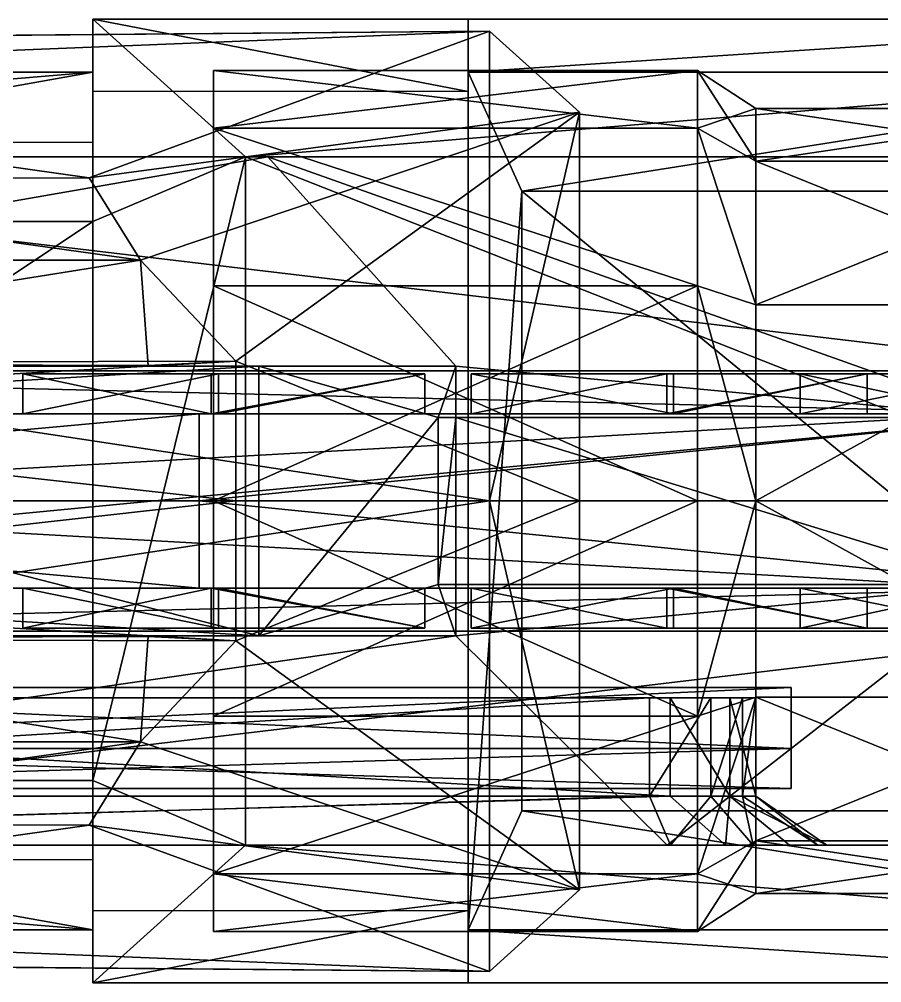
# Model space of a CAD drawing. Extents: x -4.92 to 4.89, y -0.62 to 0.62.
# Drawn here: x -0.809 to -0.315, y -0.276 to 0.276 of the extents above; entities that cross this region are included whole.
import ezdxf

# ---------------------------------------------------------------- set-up
doc = ezdxf.new("R2010")
doc.units = 0

msp = doc.modelspace()

# ---------------------------------------------------------------- linework, layer by layer
for points in [[(0.27942, 0.27597, 2.31236), (-0.04843, 0.27597, 2.19235), (-0.76713, 0.27597, 2.30924)], [(-0.55193, 0.23454, 2.03743), (-0.76713, 0.27597, 2.1638), (-0.55193, 0.27597, 2.167)], [(-0.76713, 0.27597, 2.1638), (-0.76713, 0.24573, 2.29634), (-0.76713, 0.27597, 2.30924)], [(-0.76713, 0.27597, 2.30924), (-0.55193, 0.27597, 2.167), (-0.76713, 0.27597, 2.1638)], [(-0.04843, 0.27597, 2.19235), (-0.088, 0.27597, 2.17809), (-0.76713, 0.27597, 2.30924)], [(-0.76713, 0.16011, 2.37844), (-0.76713, 0.27597, 2.30924), (-0.76713, 0.24573, 2.29634)], [(-0.55193, 0.23454, 2.03743), (-0.76713, 0.23454, 2.03743), (-0.76713, 0.27597, 2.1638)], [(-0.76713, 0.27597, 2.1638), (-0.76713, 0.24573, 2.16855), (-0.76713, 0.24573, 2.29634)], [(-0.76713, 0.24573, 2.16855), (-0.76713, 0.27597, 2.1638), (-0.76713, 0.23454, 2.03743)], [(-0.76713, 0.27597, 2.30924), (-0.088, 0.27597, 2.17809), (-0.55193, 0.27597, 2.167)], [(0.27942, 0.27597, 2.31236), (-0.76713, 0.27597, 2.30924), (-0.6795, 0.19724, 2.45798)], [(-0.76713, 0.16011, 2.37844), (-0.6795, 0.19724, 2.45798), (-0.76713, 0.27597, 2.30924)], [(0.27942, 0.27597, 2.31236), (-0.6795, 0.19724, 2.45798), (0.32112, 0.19724, 2.45514)], [(-0.088, 0.27597, 2.17809), (-0.55193, 0.24573, 2.17176), (-0.55193, 0.27597, 2.167)], [(-0.088, 0.27597, 2.17809), (-0.088, 0.24573, 2.17809), (-0.55193, 0.24573, 2.17176)], [(-0.55193, 0.23454, 2.03743), (-0.55193, 0.27597, 2.167), (-0.55193, 0.24573, 2.17176)], [(-2.22207, 0.25438, 2.04006), (-0.53981, 0.26907, 2.03551), (-2.21262, 0.255, 2.00946)], [(-0.53975, 0, 2.03933), (-0.53981, 0.26907, 2.03551), (-2.22207, 0.25438, 2.04006)], [(-1.18173, 0.24329, 1.94721), (-2.21262, 0.255, 2.00946), (-0.53981, 0.26907, 2.03551)], [(-1.18173, 0.24329, 1.94721), (-0.53981, 0.26907, 2.03551), (-0.76918, 0.18516, 1.71694)], [(-0.76918, 0.18516, 1.71694), (-0.53981, 0.26907, 2.03551), (-0.48823, 0.22274, 2.03933)], [(-0.48823, 0.22274, 2.03933), (-0.53981, 0.26907, 2.03551), (-0.53975, 0, 2.03933)], [(-0.53975, 0, 2.03933), (-2.22207, 0.25438, 2.04006), (-2.22207, 0, 2.04006)], [(-0.76713, 0.24573, 2.29634), (-1.24681, 0.24573, 2.17176), (-1.24681, 0.24573, 2.2935)], [(-1.24681, 0.20531, 2.03777), (-0.76713, 0.24573, 2.16855), (-0.76713, 0.20531, 2.03777)], [(-0.76713, 0.24573, 2.29634), (-1.24681, 0.16011, 2.3756), (-0.76713, 0.16011, 2.37844)], [(-0.76713, 0.24573, 2.29634), (-0.76713, 0.24573, 2.16855), (-1.24681, 0.24573, 2.17176)], [(-1.24681, 0.20531, 2.03777), (-1.24681, 0.24573, 2.17176), (-0.76713, 0.24573, 2.16855)], [(-0.76713, 0.24573, 2.29634), (-1.24681, 0.24573, 2.2935), (-1.24681, 0.16011, 2.3756)], [(-1.18173, 0.24329, 1.94721), (-0.76918, 0.18516, 1.71694), (-1.07074, 0.18421, 1.71835)], [(-0.76713, 0.24573, 2.16855), (-0.76713, 0.23454, 2.03743), (-0.76713, 0.20531, 2.03777)], [(-0.42064, 0.21359, 2.06354), (-0.69797, 0.24663, 2.18685), (-0.42064, 0.24663, 2.18685)], [(-0.42064, 0.24663, 2.18685), (-0.69797, 0.21359, 2.31017), (-0.42064, 0.21359, 2.31017)], [(-0.42064, 0.21359, 2.06354), (-0.69797, 0.21359, 2.06354), (-0.69797, 0.24663, 2.18685)], [(-0.42064, 0.24663, 2.18685), (-0.69797, 0.24663, 2.18685), (-0.69797, 0.21359, 2.31017)], [(-0.088, 0.24573, 2.22058), (-0.55193, 0.24573, 2.17176), (-0.088, 0.24573, 2.17809)], [(-0.52126, 0.17742, 2.42737), (-0.55193, -0.24573, 2.17176), (-0.55193, 0.24573, 2.17176)], [(-0.55193, 0.23454, 2.03743), (-0.55193, 0.24573, 2.17176), (-0.55193, 0.20531, 2.03777)], [(-0.55193, -0.24573, 2.17176), (-0.55193, 0.20531, 2.03777), (-0.55193, 0.24573, 2.17176)], [(-0.55193, 0.24573, 2.17176), (-0.088, 0.24573, 2.29998), (-0.52126, 0.17742, 2.42737)], [(-0.55193, 0.24573, 2.17176), (-0.088, 0.24573, 2.22058), (-0.088, 0.24573, 2.29998)], [(-0.52126, 0.17742, 2.42737), (-0.088, 0.24573, 2.29998), (-0.088, 0.17742, 2.42737)], [(-0.38729, 0.19469, 2.29764), (-0.42064, 0.24663, 2.18685), (-0.42064, 0.21359, 2.31017)], [(-0.38729, 0.22481, 2.18523), (-0.42064, 0.21359, 2.06354), (-0.42064, 0.24663, 2.18685)], [(-0.38729, 0.19469, 2.29764), (-0.38729, 0.22481, 2.18523), (-0.42064, 0.24663, 2.18685)], [(-0.76918, 0.18516, 1.71694), (-0.48823, 0.22274, 2.03933), (-0.73965, 0.13789, 1.67025)], [(-0.73965, 0.13789, 1.67025), (-0.48823, 0.22274, 2.03933), (-0.68513, 0.08019, 1.75029)], [(-0.68513, 0.08019, 1.75029), (-0.48823, 0.22274, 2.03933), (-0.48823, 0, 2.03933)], [(-0.48823, 0.22274, 2.03933), (-0.53975, 0, 2.03933), (-0.48823, 0, 2.03933)], [(-0.38729, 0.22481, 2.18523), (-0.38729, 0.19469, 2.07283), (-0.42064, 0.21359, 2.06354)], [(-0.38729, 0.22481, 2.18523), (-0.18354, 0.19469, 2.29764), (-0.18354, 0.22481, 2.18523)], [(-0.38729, 0.19469, 2.07283), (-0.18354, 0.22481, 2.18523), (-0.18354, 0.19469, 2.07283)], [(-0.38729, 0.22481, 2.18523), (-0.38729, 0.19469, 2.29764), (-0.18354, 0.19469, 2.29764)], [(-0.38729, 0.19469, 2.07283), (-0.38729, 0.22481, 2.18523), (-0.18354, 0.22481, 2.18523)], [(-0.42064, 0.12331, 2.40044), (-0.69797, 0.21359, 2.31017), (-0.69797, 0.12331, 2.40044)], [(-0.42064, 0.12331, 1.90009), (-0.69797, 0.21359, 2.06354), (-0.42064, 0.21359, 2.06354)], [(-0.42064, 0.12331, 2.40044), (-0.42064, 0.21359, 2.31017), (-0.69797, 0.21359, 2.31017)], [(-0.42064, 0.12331, 1.90009), (-0.69797, 0.12331, 1.90009), (-0.69797, 0.21359, 2.06354)], [(-0.38729, 0.1124, 2.37992), (-0.42064, 0.21359, 2.31017), (-0.42064, 0.12331, 2.40044)], [(-0.38729, 0.1124, 1.92384), (-0.42064, 0.21359, 2.06354), (-0.38729, 0.19469, 2.07283)], [(-0.38729, 0.1124, 2.37992), (-0.38729, 0.19469, 2.29764), (-0.42064, 0.21359, 2.31017)], [(-0.38729, 0.1124, 1.92384), (-0.42064, 0.12331, 1.90009), (-0.42064, 0.21359, 2.06354)], [(-0.55193, -0.24573, 2.17176), (-0.55193, -0.20531, 2.0376), (-0.55193, 0.20531, 2.03777)], [(-1.35572, 0.07726, 0.6502), (-0.66686, 0.19714, 0.54631), (-1.38508, 0.19714, 0.54631)], [(-1.38508, 0.19714, 0.54631), (-0.66686, 0.19714, 0.54631), (-1.21911, 0.19714, 0.17546)], [(-1.35572, 0.07726, 0.6502), (-0.55903, 0.07726, 0.66343), (-0.66686, 0.19714, 0.54631)], [(-0.18799, 0.0745, 0.09654), (-1.22468, 0.0745, 0.0974), (-1.21911, 0.19714, 0.17546)], [(-0.18799, 0.0745, 0.09654), (-1.21911, 0.19714, 0.17546), (-0.15232, 0.19714, 0.16852)], [(-0.15232, 0.19714, 0.16852), (-1.21911, 0.19714, 0.17546), (-0.66686, 0.19714, 0.54631)], [(-0.76713, -0.16011, 2.37844), (-0.6795, 0.19724, 2.45798), (-0.76713, 0.16011, 2.37844)], [(-0.76713, -0.16011, 2.37844), (-0.6795, -0.19724, 2.45798), (-0.6795, 0.19724, 2.45798)], [(-0.6795, 0.19724, 2.45798), (0.32112, -0.19724, 2.45514), (0.32112, 0.19724, 2.45514)], [(-0.6795, 0.19724, 2.45798), (-0.6795, -0.19724, 2.45798), (0.32112, -0.19724, 2.45514)], [(-0.2465, 0.04791, 0.66343), (-0.66686, 0.19714, 0.54631), (-0.55903, 0.07726, 0.66343)], [(-0.15232, 0.19714, 0.16852), (-0.66686, 0.19714, 0.54631), (-0.09364, 0.19714, 0.54631)], [(-0.2465, 0.04791, 0.66343), (-0.09364, 0.19714, 0.54631), (-0.66686, 0.19714, 0.54631)], [(-0.38729, 0.19469, 2.29764), (-0.18354, 0.1124, 2.37992), (-0.18354, 0.19469, 2.29764)], [(-0.38729, 0.1124, 1.92384), (-0.18354, 0.19469, 2.07283), (-0.18354, 0.1124, 1.92384)], [(-0.38729, 0.19469, 2.29764), (-0.38729, 0.1124, 2.37992), (-0.18354, 0.1124, 2.37992)], [(-0.38729, 0.1124, 1.92384), (-0.38729, 0.19469, 2.07283), (-0.18354, 0.19469, 2.07283)], [(-1.07074, 0.18421, 1.71835), (-0.73965, 0.13789, 1.67025), (-1.11379, 0.13789, 1.66735)], [(-1.07074, 0.18421, 1.71835), (-0.76918, 0.18516, 1.71694), (-0.73965, 0.13789, 1.67025)], [(-0.52126, 0.17742, 2.42737), (-0.52126, -0.17742, 2.42737), (-0.55193, -0.24573, 2.17176)], [(-0.088, -0.17742, 2.42737), (-0.52126, 0.17742, 2.42737), (-0.088, 0.17742, 2.42737)], [(-0.088, -0.17742, 2.42737), (-0.52126, -0.17742, 2.42737), (-0.52126, 0.17742, 2.42737)], [(-0.76713, 0.16011, 2.37844), (-1.24681, -0.16011, 2.3756), (-0.76713, -0.16011, 2.37844)], [(-0.76713, 0.16011, 2.37844), (-1.24681, 0.16011, 2.3756), (-1.24681, -0.16011, 2.3756)], [(-0.73965, 0.13789, 1.67025), (-1.11337, 0.07847, 1.66735), (-1.11379, 0.13789, 1.66735)], [(-0.73965, 0.13789, 1.67025), (-0.7354, 0.07754, 1.67649), (-1.11337, 0.07847, 1.66735)], [(-0.73965, 0.13789, 1.67025), (-0.68513, 0.08019, 1.75029), (-0.7354, 0.07754, 1.67649)], [(-0.42064, 0.12331, 2.40044), (-0.69797, 0, 2.43348), (-0.42064, 0, 2.43348)], [(-0.42064, 0, 1.86705), (-0.69797, 0.12331, 1.90009), (-0.42064, 0.12331, 1.90009)], [(-0.42064, 0.12331, 2.40044), (-0.69797, 0.12331, 2.40044), (-0.69797, 0, 2.43348)], [(-0.42064, 0, 1.86705), (-0.69797, 0, 1.86705), (-0.69797, 0.12331, 1.90009)], [(-0.38729, 0, 1.89372), (-0.42064, 0.12331, 1.90009), (-0.38729, 0.1124, 1.92384)], [(-0.38729, 0, 2.41004), (-0.42064, 0.12331, 2.40044), (-0.42064, 0, 2.43348)], [(-0.38729, 0, 1.89372), (-0.42064, 0, 1.86705), (-0.42064, 0.12331, 1.90009)], [(-0.38729, 0, 2.41004), (-0.38729, 0.1124, 2.37992), (-0.42064, 0.12331, 2.40044)], [(-0.18354, 0.1124, 2.37992), (-0.38729, 0, 2.41004), (-0.18354, 0, 2.41004)], [(-0.38729, 0, 1.89372), (-0.18354, 0.1124, 1.92384), (-0.18354, 0, 1.89372)], [(-0.18354, 0.1124, 2.37992), (-0.38729, 0.1124, 2.37992), (-0.38729, 0, 2.41004)], [(-0.38729, 0, 1.89372), (-0.38729, 0.1124, 1.92384), (-0.18354, 0.1124, 1.92384)], [(-0.68513, 0.08019, 1.75029), (-1.15947, 0.05295, 1.75312), (-1.15947, 0.07895, 1.75312)], [(-1.15947, 0.07895, 1.75312), (-0.7354, 0.07754, 1.67649), (-0.68513, 0.08019, 1.75029)], [(-0.68513, 0, 1.75029), (-1.15947, 0.05295, 1.75312), (-0.68513, 0.08019, 1.75029)], [(-1.15947, 0.07895, 1.75312), (-1.11337, 0.07847, 1.66735), (-0.7354, 0.07754, 1.67649)], [(-0.68513, 0.08019, 1.75029), (-0.48823, 0, 2.03933), (-0.68513, 0, 1.75029)], [(-1.15983, 0.07726, 0.7508), (-0.55903, 0.07726, 0.66343), (-1.35572, 0.07726, 0.6502)], [(-1.22468, 0.0745, 0.0974), (-0.21108, 0.04993, 0.09654), (-1.23834, 0.04993, 0.0974)], [(-1.22468, 0.0745, 0.0974), (-0.18799, 0.0745, 0.09654), (-0.21108, 0.04993, 0.09654)], [(-1.15983, 0.04791, 0.7508), (-0.67193, -0.07726, 0.74084), (-0.67193, 0.07726, 0.74084)], [(-0.67193, 0.07726, 0.74084), (-1.15983, 0.07726, 0.7508), (-1.15983, 0.04791, 0.7508)], [(-1.15983, 0.07726, 0.7508), (-0.67193, 0.07726, 0.74084), (-0.55903, 0.07726, 0.66343)], [(-0.69925, 0.04986, -1.45006), (-0.80719, 0.07293, -0.78622), (-0.69925, 0.07293, -1.45006)], [(-0.69512, 0.07293, -0.78622), (-0.80719, 0.04986, -0.78622), (-0.69512, 0.04986, -0.78622)], [(-0.69925, 0.07293, -1.45006), (-0.80719, 0.07293, -0.78622), (-0.69512, 0.07293, -0.78622)], [(-0.69925, 0.04986, -1.45006), (-0.80719, 0.04986, -0.78622), (-0.80719, 0.07293, -0.78622)], [(-0.69512, 0.07293, -0.78622), (-0.80719, 0.07293, -0.78622), (-0.80719, 0.04986, -0.78622)], [(-0.69925, 0.07293, -1.45006), (-0.69512, 0.07293, -0.78622), (-0.57683, 0.07293, -1.432)], [(-0.57683, 0.07293, -1.432), (-0.69925, 0.04986, -1.45006), (-0.69925, 0.07293, -1.45006)], [(-0.57683, 0.07293, -1.432), (-0.57683, 0.04986, -1.432), (-0.69925, 0.04986, -1.45006)], [(-0.57683, 0.07293, -1.432), (-0.69512, 0.04986, -0.78622), (-0.57683, 0.04986, -1.432)], [(-0.57683, 0.07293, -1.432), (-0.69512, 0.07293, -0.78622), (-0.69512, 0.04986, -0.78622)], [(-0.67193, -0.07726, 0.74084), (-0.56929, 0.04791, 0.74084), (-0.67193, 0.07726, 0.74084)], [(-0.55903, 0.07726, 0.66343), (-0.67193, 0.07726, 0.74084), (-0.56929, 0.04791, 0.74084)], [(-0.55903, 0.07726, 0.66343), (-0.56929, 0.04791, 0.74084), (-0.55903, 0.04791, 0.69394)], [(-0.2465, 0.04791, 0.66343), (-0.55903, 0.07726, 0.66343), (-0.55903, 0.04791, 0.69394)], [(-0.4382, 0.07293, -0.78622), (-0.55028, 0.04986, -0.78622), (-0.4382, 0.04986, -0.78622)], [(-0.43439, 0.04986, -1.41098), (-0.55028, 0.07293, -0.78622), (-0.43439, 0.07293, -1.41098)], [(-0.43439, 0.07293, -1.41098), (-0.55028, 0.07293, -0.78622), (-0.4382, 0.07293, -0.78622)], [(-0.4382, 0.07293, -0.78622), (-0.55028, 0.07293, -0.78622), (-0.55028, 0.04986, -0.78622)], [(-0.43439, 0.04986, -1.41098), (-0.55028, 0.04986, -0.78622), (-0.55028, 0.07293, -0.78622)], [(-0.43439, 0.07293, -1.41098), (-0.4382, 0.07293, -0.78622), (-0.32336, 0.07293, -1.3946)], [(-0.32336, 0.07293, -1.3946), (-0.4382, 0.04986, -0.78622), (-0.32336, 0.04986, -1.3946)], [(-0.32336, 0.07293, -1.3946), (-0.4382, 0.07293, -0.78622), (-0.4382, 0.04986, -0.78622)], [(-0.32336, 0.07293, -1.3946), (-0.43439, 0.04986, -1.41098), (-0.43439, 0.07293, -1.41098)], [(-0.32336, 0.07293, -1.3946), (-0.32336, 0.04986, -1.3946), (-0.43439, 0.04986, -1.41098)], [(-0.36178, 0.07293, -0.78622), (-0.16527, 0.07293, -1.20322), (-0.25516, 0.07293, -1.35591)], [(-0.2497, 0.07293, -0.78622), (-0.36178, 0.04986, -0.78622), (-0.2497, 0.04986, -0.78622)], [(-0.25516, 0.04986, -1.35591), (-0.36178, 0.07293, -0.78622), (-0.25516, 0.07293, -1.35591)], [(-0.36178, 0.07293, -0.78622), (-0.2497, 0.07293, -0.78622), (-0.16527, 0.07293, -1.20322)], [(-0.2497, 0.07293, -0.78622), (-0.36178, 0.07293, -0.78622), (-0.36178, 0.04986, -0.78622)], [(-0.25516, 0.04986, -1.35591), (-0.36178, 0.04986, -0.78622), (-0.36178, 0.07293, -0.78622)], [(-1.23834, 0.04993, 0.0974), (-0.21108, 0.04993, 0.21921), (-1.25416, 0.04993, 0.22007)], [(-0.21108, 0.04993, 0.21921), (-1.25416, -0.04993, 0.22007), (-1.25416, 0.04993, 0.22007)], [(-0.21108, 0.04993, 0.21921), (-0.21108, -0.04993, 0.21921), (-1.25416, -0.04993, 0.22007)], [(-1.2539, 0, -0.78532), (-0.70607, 0.04993, -0.78574), (-1.2539, 0.04993, -0.78532)], [(-1.13936, 0.04993, -1.53497), (-1.2539, 0.04993, -0.78532), (-0.70607, 0.04993, -0.78574)], [(-1.2539, 0, -0.78532), (-0.70607, 0, -0.78574), (-0.70607, 0.04993, -0.78574)], [(-1.23834, 0.04993, 0.0974), (-0.21108, 0.04993, 0.09654), (-0.21108, 0.04993, 0.21921)], [(-0.68513, 0, 1.75029), (-1.15947, 0, 1.75312), (-1.15947, 0.05295, 1.75312)], [(-1.13936, 0.04993, -1.53497), (-0.70607, 0.04993, -0.78574), (-0.24762, 0.04993, -1.38692)], [(-0.24762, 0.04993, -1.38692), (-1.13936, 0, -1.53497), (-1.13936, 0.04993, -1.53497)], [(-0.24762, 0.04993, -1.38692), (-0.24762, 0, -1.38692), (-1.13936, 0, -1.53497)], [(-0.70607, 0, -0.78574), (-0.21081, 0.04993, -0.78617), (-0.70607, 0.04993, -0.78574)], [(-0.24762, 0.04993, -1.38692), (-0.70607, 0.04993, -0.78574), (-0.21081, 0.04993, -0.78617)], [(-0.70607, 0, -0.78574), (-0.21081, 0, -0.78617), (-0.21081, 0.04993, -0.78617)], [(-1.15983, 0.04791, 0.7508), (-1.15983, -0.04791, 0.7508), (-0.67193, -0.07726, 0.74084)], [(-0.67193, -0.07726, 0.74084), (-0.56929, -0.04791, 0.74084), (-0.56929, 0.04791, 0.74084)], [(-0.56929, -0.04791, 0.74084), (-0.55903, 0.04791, 0.69394), (-0.56929, 0.04791, 0.74084)], [(-0.56929, -0.04791, 0.74084), (-0.55903, -0.04791, 0.69394), (-0.55903, 0.04791, 0.69394)], [(-0.55903, 0.04791, 0.69394), (-0.2465, -0.04791, 0.69394), (-0.2465, 0.04791, 0.69394)], [(-0.2465, 0.04791, 0.66343), (-0.55903, 0.04791, 0.69394), (-0.2465, 0.04791, 0.69394)], [(-0.55903, 0.04791, 0.69394), (-0.55903, -0.04791, 0.69394), (-0.2465, -0.04791, 0.69394)], [(-0.53975, 0, 2.03933), (-2.22207, -0.25438, 2.04006), (-0.53981, -0.26957, 2.03538)], [(-0.53975, 0, 2.03933), (-2.22207, 0, 2.04006), (-2.22207, -0.25438, 2.04006)], [(-0.70607, -0.04993, -0.78574), (-1.2539, 0, -0.78532), (-1.2539, -0.04993, -0.78532)], [(-0.70607, -0.04993, -0.78574), (-0.70607, 0, -0.78574), (-1.2539, 0, -0.78532)], [(-0.68513, 0, 1.75029), (-1.15947, -0.05295, 1.75312), (-1.15947, 0, 1.75312)], [(-0.68513, 0, 1.75029), (-0.68513, -0.08019, 1.75029), (-1.15947, -0.05295, 1.75312)], [(-1.13936, 0, -1.53497), (-0.24762, -0.04993, -1.38692), (-1.13936, -0.04993, -1.53497)], [(-1.13936, 0, -1.53497), (-0.24762, 0, -1.38692), (-0.24762, -0.04993, -1.38692)], [(-0.21081, -0.04993, -0.78617), (-0.70607, 0, -0.78574), (-0.70607, -0.04993, -0.78574)], [(-0.21081, -0.04993, -0.78617), (-0.21081, 0, -0.78617), (-0.70607, 0, -0.78574)], [(-0.68513, -0.08019, 1.75029), (-0.48823, 0, 2.03933), (-0.48823, -0.22274, 2.03933)], [(-0.68513, -0.08019, 1.75029), (-0.68513, 0, 1.75029), (-0.48823, 0, 2.03933)], [(-0.48823, -0.22274, 2.03933), (-0.53975, 0, 2.03933), (-0.53981, -0.26957, 2.03538)], [(-0.48823, -0.22274, 2.03933), (-0.48823, 0, 2.03933), (-0.53975, 0, 2.03933)], [(-0.69797, 0, 2.43348), (-0.42064, -0.12331, 2.40044), (-0.42064, 0, 2.43348)], [(-0.69797, -0.12331, 1.90009), (-0.42064, 0, 1.86705), (-0.42064, -0.12331, 1.90009)], [(-0.69797, 0, 2.43348), (-0.69797, -0.12331, 2.40044), (-0.42064, -0.12331, 2.40044)], [(-0.69797, -0.12331, 1.90009), (-0.69797, 0, 1.86705), (-0.42064, 0, 1.86705)], [(-0.42064, -0.12331, 1.90009), (-0.38729, 0, 1.89372), (-0.38729, -0.1124, 1.92384)], [(-0.38729, 0, 2.41004), (-0.42064, -0.12331, 2.40044), (-0.38729, -0.1124, 2.37992)], [(-0.42064, -0.12331, 1.90009), (-0.42064, 0, 1.86705), (-0.38729, 0, 1.89372)], [(-0.38729, 0, 2.41004), (-0.42064, 0, 2.43348), (-0.42064, -0.12331, 2.40044)], [(-0.18354, -0.1124, 2.37992), (-0.38729, 0, 2.41004), (-0.38729, -0.1124, 2.37992)], [(-0.18354, -0.1124, 1.92384), (-0.38729, 0, 1.89372), (-0.18354, 0, 1.89372)], [(-0.18354, -0.1124, 2.37992), (-0.18354, 0, 2.41004), (-0.38729, 0, 2.41004)], [(-0.18354, -0.1124, 1.92384), (-0.38729, -0.1124, 1.92384), (-0.38729, 0, 1.89372)], [(-0.67193, -0.07726, 0.74084), (-1.15983, -0.04791, 0.7508), (-1.15983, -0.07726, 0.7508)], [(-0.55903, -0.07726, 0.66343), (-0.56929, -0.04791, 0.74084), (-0.67193, -0.07726, 0.74084)], [(-0.55903, -0.07726, 0.66343), (-0.55903, -0.04791, 0.69394), (-0.56929, -0.04791, 0.74084)], [(-0.55903, -0.04791, 0.69394), (-0.2465, -0.04791, 0.66343), (-0.2465, -0.04791, 0.69394)], [(-0.55903, -0.04791, 0.69394), (-0.55903, -0.07726, 0.66343), (-0.2465, -0.04791, 0.66343)], [(-0.2465, -0.04791, 0.66343), (-0.55903, -0.07726, 0.66343), (-0.43806, -0.19713, 0.54631)], [(-0.2465, -0.04791, 0.66343), (-0.43806, -0.19713, 0.54631), (-0.09364, -0.19713, 0.54631)], [(-0.21108, -0.04993, 0.21921), (-1.23834, -0.04993, 0.0974), (-1.25416, -0.04993, 0.22007)], [(-1.13936, -0.04993, -1.53497), (-0.70607, -0.04993, -0.78574), (-1.2539, -0.04993, -0.78532)], [(-0.21108, -0.04993, 0.09654), (-1.22468, -0.0745, 0.0974), (-1.23834, -0.04993, 0.0974)], [(-0.21108, -0.04993, 0.21921), (-0.21108, -0.04993, 0.09654), (-1.23834, -0.04993, 0.0974)], [(-0.21108, -0.04993, 0.09654), (-0.18799, -0.0745, 0.09654), (-1.22468, -0.0745, 0.0974)], [(-0.68513, -0.08019, 1.75029), (-1.15947, -0.07895, 1.75312), (-1.15947, -0.05295, 1.75312)], [(-1.13936, -0.04993, -1.53497), (-0.24762, -0.04993, -1.38692), (-0.70607, -0.04993, -0.78574)], [(-0.80719, -0.07293, -0.78622), (-0.69925, -0.04986, -1.45006), (-0.69925, -0.07293, -1.45006)], [(-0.80719, -0.04986, -0.78622), (-0.69512, -0.07293, -0.78622), (-0.69512, -0.04986, -0.78622)], [(-0.80719, -0.07293, -0.78622), (-0.80719, -0.04986, -0.78622), (-0.69925, -0.04986, -1.45006)], [(-0.80719, -0.04986, -0.78622), (-0.80719, -0.07293, -0.78622), (-0.69512, -0.07293, -0.78622)], [(-0.24762, -0.04993, -1.38692), (-0.21081, -0.04993, -0.78617), (-0.70607, -0.04993, -0.78574)], [(-0.57683, -0.07293, -1.432), (-0.69925, -0.04986, -1.45006), (-0.57683, -0.04986, -1.432)], [(-0.57683, -0.07293, -1.432), (-0.69925, -0.07293, -1.45006), (-0.69925, -0.04986, -1.45006)], [(-0.69512, -0.04986, -0.78622), (-0.57683, -0.07293, -1.432), (-0.57683, -0.04986, -1.432)], [(-0.69512, -0.04986, -0.78622), (-0.69512, -0.07293, -0.78622), (-0.57683, -0.07293, -1.432)], [(-0.55028, -0.04986, -0.78622), (-0.4382, -0.07293, -0.78622), (-0.4382, -0.04986, -0.78622)], [(-0.55028, -0.07293, -0.78622), (-0.43439, -0.04986, -1.41098), (-0.43439, -0.07293, -1.41098)], [(-0.55028, -0.04986, -0.78622), (-0.55028, -0.07293, -0.78622), (-0.4382, -0.07293, -0.78622)], [(-0.55028, -0.07293, -0.78622), (-0.55028, -0.04986, -0.78622), (-0.43439, -0.04986, -1.41098)], [(-0.4382, -0.04986, -0.78622), (-0.32336, -0.07293, -1.3946), (-0.32336, -0.04986, -1.3946)], [(-0.4382, -0.04986, -0.78622), (-0.4382, -0.07293, -0.78622), (-0.32336, -0.07293, -1.3946)], [(-0.32336, -0.07293, -1.3946), (-0.43439, -0.04986, -1.41098), (-0.32336, -0.04986, -1.3946)], [(-0.32336, -0.07293, -1.3946), (-0.43439, -0.07293, -1.41098), (-0.43439, -0.04986, -1.41098)], [(-0.36178, -0.04986, -0.78622), (-0.2497, -0.07293, -0.78622), (-0.2497, -0.04986, -0.78622)], [(-0.36178, -0.07293, -0.78622), (-0.25516, -0.04986, -1.35591), (-0.25516, -0.07293, -1.35591)], [(-0.36178, -0.04986, -0.78622), (-0.36178, -0.07293, -0.78622), (-0.2497, -0.07293, -0.78622)], [(-0.36178, -0.07293, -0.78622), (-0.36178, -0.04986, -0.78622), (-0.25516, -0.04986, -1.35591)], [(-1.39026, -0.19713, 0.54631), (-0.55903, -0.07726, 0.66343), (-1.35572, -0.07726, 0.6502)], [(-1.39026, -0.19713, 0.54631), (-0.43806, -0.19713, 0.54631), (-0.55903, -0.07726, 0.66343)], [(-0.55903, -0.07726, 0.66343), (-1.15983, -0.07726, 0.7508), (-1.35572, -0.07726, 0.6502)], [(-0.18799, -0.0745, 0.09654), (-1.21911, -0.19713, 0.17546), (-1.22468, -0.0745, 0.0974)], [(-0.18799, -0.0745, 0.09654), (-0.15232, -0.19713, 0.16852), (-1.21911, -0.19713, 0.17546)], [(-0.55903, -0.07726, 0.66343), (-0.67193, -0.07726, 0.74084), (-1.15983, -0.07726, 0.7508)], [(-0.69925, -0.07293, -1.45006), (-0.69512, -0.07293, -0.78622), (-0.80719, -0.07293, -0.78622)], [(-0.69925, -0.07293, -1.45006), (-0.57683, -0.07293, -1.432), (-0.69512, -0.07293, -0.78622)], [(-0.43439, -0.07293, -1.41098), (-0.4382, -0.07293, -0.78622), (-0.55028, -0.07293, -0.78622)], [(-0.43439, -0.07293, -1.41098), (-0.32336, -0.07293, -1.3946), (-0.4382, -0.07293, -0.78622)], [(-0.16527, -0.07293, -1.20322), (-0.36178, -0.07293, -0.78622), (-0.25516, -0.07293, -1.35591)], [(-0.16527, -0.07293, -1.20322), (-0.2497, -0.07293, -0.78622), (-0.36178, -0.07293, -0.78622)], [(-1.15947, -0.07895, 1.75312), (-0.7354, -0.07754, 1.67649), (-1.11337, -0.07847, 1.66735)], [(-1.15947, -0.07895, 1.75312), (-0.68513, -0.08019, 1.75029), (-0.7354, -0.07754, 1.67649)], [(-1.11337, -0.07847, 1.66735), (-0.73965, -0.13789, 1.67025), (-1.11379, -0.13789, 1.66735)], [(-1.11337, -0.07847, 1.66735), (-0.7354, -0.07754, 1.67649), (-0.73965, -0.13789, 1.67025)], [(-0.73965, -0.13789, 1.67025), (-0.7354, -0.07754, 1.67649), (-0.68513, -0.08019, 1.75029)], [(-0.73965, -0.13789, 1.67025), (-0.68513, -0.08019, 1.75029), (-0.48823, -0.22274, 2.03933)], [(-0.36703, -0.10688, 0.37271), (-1.1401, -0.14183, 0.37888), (-1.1401, -0.10688, 0.37271)], [(-0.36703, -0.14183, 0.46875), (-1.1401, -0.10688, 0.47492), (-1.1401, -0.14183, 0.46875)], [(-0.36703, -0.10688, 0.37271), (-0.36703, -0.14183, 0.37888), (-1.1401, -0.14183, 0.37888)], [(-0.36703, -0.14183, 0.46875), (-0.36703, -0.10688, 0.47492), (-1.1401, -0.10688, 0.47492)], [(-1.40979, -0.1128, 0.37664), (-0.43634, -0.16901, 0.3759), (-0.43634, -0.1128, 0.3759)], [(-1.38946, -0.1128, 0.46191), (-1.40979, -0.1128, 0.37664), (-0.43634, -0.1128, 0.3759)], [(-1.40979, -0.1128, 0.37664), (-1.40979, -0.16901, 0.37664), (-0.43634, -0.16901, 0.3759)], [(-1.38946, -0.1128, 0.46191), (-0.43634, -0.1128, 0.3759), (-0.44804, -0.1128, 0.46952)], [(-1.38946, -0.16901, 0.46191), (-0.44804, -0.1128, 0.46952), (-0.44804, -0.16901, 0.46952)], [(-1.38946, -0.16901, 0.46191), (-1.38946, -0.1128, 0.46191), (-0.44804, -0.1128, 0.46952)], [(-0.44804, -0.16901, 0.46952), (-0.41306, -0.1128, 0.46265), (-0.41306, -0.16901, 0.46265)], [(-0.41306, -0.1128, 0.46265), (-0.44804, -0.1128, 0.46952), (-0.43634, -0.1128, 0.3759)], [(-0.44804, -0.16901, 0.46952), (-0.44804, -0.1128, 0.46952), (-0.41306, -0.1128, 0.46265)], [(-0.41306, -0.1128, 0.46265), (-0.43634, -0.1128, 0.3759), (-0.40209, -0.1128, 0.39004)], [(-0.43634, -0.1128, 0.3759), (-0.40209, -0.16901, 0.39004), (-0.40209, -0.1128, 0.39004)], [(-0.43634, -0.1128, 0.3759), (-0.43634, -0.16901, 0.3759), (-0.40209, -0.16901, 0.39004)], [(-0.38729, -0.1124, 2.37992), (-0.42064, -0.21359, 2.31017), (-0.38729, -0.19469, 2.29764)], [(-0.42064, -0.21359, 2.06354), (-0.38729, -0.1124, 1.92384), (-0.38729, -0.19469, 2.07283)], [(-0.38729, -0.1124, 2.37992), (-0.42064, -0.12331, 2.40044), (-0.42064, -0.21359, 2.31017)], [(-0.42064, -0.21359, 2.06354), (-0.42064, -0.12331, 1.90009), (-0.38729, -0.1124, 1.92384)], [(-0.41306, -0.1128, 0.46265), (-0.38713, -0.1128, 0.41658), (-0.39493, -0.1128, 0.44251)], [(-0.39493, -0.1128, 0.44251), (-0.41306, -0.16901, 0.46265), (-0.41306, -0.1128, 0.46265)], [(-0.41306, -0.1128, 0.46265), (-0.40209, -0.1128, 0.39004), (-0.38713, -0.1128, 0.41658)], [(-0.39493, -0.1128, 0.44251), (-0.39493, -0.16901, 0.44251), (-0.41306, -0.16901, 0.46265)], [(-0.38713, -0.16901, 0.41658), (-0.40209, -0.1128, 0.39004), (-0.40209, -0.16901, 0.39004)], [(-0.38713, -0.16901, 0.41658), (-0.38713, -0.1128, 0.41658), (-0.40209, -0.1128, 0.39004)], [(-0.38713, -0.1128, 0.41658), (-0.39493, -0.16901, 0.44251), (-0.39493, -0.1128, 0.44251)], [(-0.38713, -0.1128, 0.41658), (-0.38713, -0.16901, 0.41658), (-0.39493, -0.16901, 0.44251)], [(-0.18354, -0.1124, 2.37992), (-0.38729, -0.19469, 2.29764), (-0.18354, -0.19469, 2.29764)], [(-0.18354, -0.19469, 2.07283), (-0.38729, -0.1124, 1.92384), (-0.18354, -0.1124, 1.92384)], [(-0.18354, -0.1124, 2.37992), (-0.38729, -0.1124, 2.37992), (-0.38729, -0.19469, 2.29764)], [(-0.18354, -0.19469, 2.07283), (-0.38729, -0.19469, 2.07283), (-0.38729, -0.1124, 1.92384)], [(-0.42064, -0.12331, 2.40044), (-0.69797, -0.21359, 2.31017), (-0.42064, -0.21359, 2.31017)], [(-0.69797, -0.21359, 2.06354), (-0.42064, -0.12331, 1.90009), (-0.42064, -0.21359, 2.06354)], [(-0.42064, -0.12331, 2.40044), (-0.69797, -0.12331, 2.40044), (-0.69797, -0.21359, 2.31017)], [(-0.69797, -0.21359, 2.06354), (-0.69797, -0.12331, 1.90009), (-0.42064, -0.12331, 1.90009)], [(-1.07074, -0.18472, 1.71822), (-1.11379, -0.13789, 1.66735), (-0.73965, -0.13789, 1.67025)], [(-1.07074, -0.18472, 1.71822), (-0.73965, -0.13789, 1.67025), (-0.76919, -0.18567, 1.71681)], [(-0.76919, -0.18567, 1.71681), (-0.73965, -0.13789, 1.67025), (-0.48823, -0.22274, 2.03933)], [(-0.36703, -0.14183, 0.37888), (-1.1401, -0.16465, 0.40607), (-1.1401, -0.14183, 0.37888)], [(-0.36703, -0.16465, 0.44156), (-1.1401, -0.14183, 0.46875), (-1.1401, -0.16465, 0.44156)], [(-0.36703, -0.14183, 0.37888), (-0.36703, -0.16465, 0.40607), (-1.1401, -0.16465, 0.40607)], [(-0.36703, -0.16465, 0.44156), (-0.36703, -0.14183, 0.46875), (-1.1401, -0.14183, 0.46875)], [(-0.76713, -0.24573, 2.29634), (-1.24681, -0.16011, 2.3756), (-1.24681, -0.24573, 2.2935)], [(-0.76713, -0.24573, 2.29634), (-0.76713, -0.16011, 2.37844), (-1.24681, -0.16011, 2.3756)], [(-0.36703, -0.16465, 0.40607), (-1.1401, -0.16465, 0.44156), (-1.1401, -0.16465, 0.40607)], [(-0.36703, -0.16465, 0.40607), (-0.36703, -0.16465, 0.44156), (-1.1401, -0.16465, 0.44156)], [(-0.76713, -0.16011, 2.37844), (-0.76713, -0.27597, 2.30924), (-0.6795, -0.19724, 2.45798)], [(-0.76713, -0.16011, 2.37844), (-0.76713, -0.24573, 2.29634), (-0.76713, -0.27597, 2.30924)], [(-0.43634, -0.16901, 0.3759), (-1.42185, -0.19713, 0.33658), (-0.40456, -0.19713, 0.33658)], [(-0.43634, -0.16901, 0.3759), (-1.40979, -0.16901, 0.37664), (-1.42185, -0.19713, 0.33658)], [(-1.39026, -0.19713, 0.52061), (-0.44804, -0.16901, 0.46952), (-0.43615, -0.19713, 0.52061)], [(-1.39026, -0.19713, 0.52061), (-1.38946, -0.16901, 0.46191), (-0.44804, -0.16901, 0.46952)], [(-0.43615, -0.19713, 0.52061), (-0.44804, -0.16901, 0.46952), (-0.41306, -0.16901, 0.46265)], [(-0.40209, -0.16901, 0.39004), (-0.43634, -0.16901, 0.3759), (-0.40456, -0.19713, 0.33658)], [(-0.43615, -0.19713, 0.52061), (-0.41306, -0.16901, 0.46265), (-0.38883, -0.19713, 0.4998)], [(-0.39493, -0.16901, 0.44251), (-0.38883, -0.19713, 0.4998), (-0.41306, -0.16901, 0.46265)], [(-0.40209, -0.16901, 0.39004), (-0.40456, -0.19713, 0.33658), (-0.36785, -0.19713, 0.36201)], [(-0.34645, -0.19713, 0.4042), (-0.40209, -0.16901, 0.39004), (-0.36785, -0.19713, 0.36201)], [(-0.34645, -0.19713, 0.4042), (-0.38713, -0.16901, 0.41658), (-0.40209, -0.16901, 0.39004)], [(-0.38713, -0.16901, 0.41658), (-0.35171, -0.19713, 0.46225), (-0.39493, -0.16901, 0.44251)], [(-0.39493, -0.16901, 0.44251), (-0.35171, -0.19713, 0.46225), (-0.38883, -0.19713, 0.4998)], [(-0.38713, -0.16901, 0.41658), (-0.34645, -0.19713, 0.4042), (-0.35171, -0.19713, 0.46225)], [(-0.55193, -0.24573, 2.17176), (-0.52126, -0.17742, 2.42737), (-0.088, -0.24573, 2.29998)], [(-0.52126, -0.17742, 2.42737), (-0.088, -0.17742, 2.42737), (-0.088, -0.24573, 2.29998)], [(-1.18174, -0.2438, 1.94708), (-1.07074, -0.18472, 1.71822), (-0.76919, -0.18567, 1.71681)], [(-1.18174, -0.2438, 1.94708), (-0.76919, -0.18567, 1.71681), (-0.53981, -0.26957, 2.03538)], [(-0.76919, -0.18567, 1.71681), (-0.48823, -0.22274, 2.03933), (-0.53981, -0.26957, 2.03538)], [(-1.42185, -0.19713, 0.30788), (-0.40456, -0.19713, 0.33658), (-1.42185, -0.19713, 0.33658)], [(-1.42185, -0.19713, 0.30788), (-0.3851, -0.19713, 0.30216), (-0.40456, -0.19713, 0.33658)], [(-0.3851, -0.19713, 0.30216), (-1.42185, -0.19713, 0.30788), (-1.21911, -0.19713, 0.17546)], [(-0.43806, -0.19713, 0.54631), (-1.39026, -0.19713, 0.52061), (-0.43615, -0.19713, 0.52061)], [(-0.43806, -0.19713, 0.54631), (-1.39026, -0.19713, 0.54631), (-1.39026, -0.19713, 0.52061)], [(-0.3851, -0.19713, 0.30216), (-1.21911, -0.19713, 0.17546), (-0.15232, -0.19713, 0.16852)], [(-0.6795, -0.19724, 2.45798), (-0.76713, -0.27597, 2.30924), (0.27942, -0.27597, 2.31236)], [(-0.6795, -0.19724, 2.45798), (0.27942, -0.27597, 2.31236), (0.32112, -0.19724, 2.45514)], [(-0.09364, -0.19713, 0.54631), (-0.43806, -0.19713, 0.54631), (-0.43615, -0.19713, 0.52061)], [(-0.09364, -0.19713, 0.54631), (-0.43615, -0.19713, 0.52061), (-0.07256, -0.19713, 0.5087)], [(-0.07256, -0.19713, 0.5087), (-0.43615, -0.19713, 0.52061), (-0.38883, -0.19713, 0.4998)], [(-0.38729, -0.19469, 2.29764), (-0.42064, -0.24663, 2.18685), (-0.38729, -0.22481, 2.18523)], [(-0.38729, -0.22481, 2.18523), (-0.42064, -0.21359, 2.06354), (-0.38729, -0.19469, 2.07283)], [(-0.38729, -0.19469, 2.29764), (-0.42064, -0.21359, 2.31017), (-0.42064, -0.24663, 2.18685)], [(-0.3851, -0.19713, 0.30216), (-0.36785, -0.19713, 0.36201), (-0.40456, -0.19713, 0.33658)], [(-0.07256, -0.19713, 0.5087), (-0.38883, -0.19713, 0.4998), (-0.35171, -0.19713, 0.46225)], [(-0.18354, -0.19469, 2.29764), (-0.38729, -0.22481, 2.18523), (-0.18354, -0.22481, 2.18523)], [(-0.18354, -0.22481, 2.18523), (-0.38729, -0.19469, 2.07283), (-0.18354, -0.19469, 2.07283)], [(-0.18354, -0.19469, 2.29764), (-0.38729, -0.19469, 2.29764), (-0.38729, -0.22481, 2.18523)], [(-0.18354, -0.22481, 2.18523), (-0.38729, -0.22481, 2.18523), (-0.38729, -0.19469, 2.07283)], [(-0.3851, -0.19713, 0.30216), (-0.15232, -0.19713, 0.16852), (-0.36785, -0.19713, 0.36201)], [(-0.10975, -0.19713, 0.34748), (-0.36785, -0.19713, 0.36201), (-0.15232, -0.19713, 0.16852)], [(-0.10975, -0.19713, 0.34748), (-0.34645, -0.19713, 0.4042), (-0.36785, -0.19713, 0.36201)], [(-0.10975, -0.19713, 0.34748), (-0.35171, -0.19713, 0.46225), (-0.34645, -0.19713, 0.4042)], [(-0.10975, -0.19713, 0.34748), (-0.07256, -0.19713, 0.5087), (-0.35171, -0.19713, 0.46225)], [(-0.76713, -0.24573, 2.16855), (-1.24681, -0.20531, 2.03777), (-0.76713, -0.20531, 2.03777)], [(-0.76713, -0.24573, 2.16855), (-1.24681, -0.24573, 2.17176), (-1.24681, -0.20531, 2.03777)], [(-0.76713, -0.24573, 2.16855), (-0.76713, -0.20531, 2.03777), (-0.76713, -0.23454, 2.03743)], [(-0.55193, -0.24573, 2.17176), (-0.55193, -0.23454, 2.0376), (-0.55193, -0.20531, 2.0376)], [(-0.69797, -0.24663, 2.18685), (-0.42064, -0.21359, 2.06354), (-0.42064, -0.24663, 2.18685)], [(-0.69797, -0.21359, 2.31017), (-0.42064, -0.24663, 2.18685), (-0.42064, -0.21359, 2.31017)], [(-0.69797, -0.24663, 2.18685), (-0.69797, -0.21359, 2.06354), (-0.42064, -0.21359, 2.06354)], [(-0.69797, -0.21359, 2.31017), (-0.69797, -0.24663, 2.18685), (-0.42064, -0.24663, 2.18685)], [(-0.38729, -0.22481, 2.18523), (-0.42064, -0.24663, 2.18685), (-0.42064, -0.21359, 2.06354)], [(-0.76713, -0.27597, 2.1638), (-0.55193, -0.23454, 2.0376), (-0.55193, -0.27597, 2.167)], [(-0.76713, -0.24573, 2.16855), (-0.76713, -0.23454, 2.03743), (-0.76713, -0.27597, 2.1638)], [(-0.76713, -0.27597, 2.1638), (-0.76713, -0.23454, 2.03743), (-0.55193, -0.23454, 2.0376)], [(-0.55193, -0.24573, 2.17176), (-0.55193, -0.27597, 2.167), (-0.55193, -0.23454, 2.0376)], [(-1.18174, -0.2438, 1.94708), (-0.53981, -0.26957, 2.03538), (-2.21263, -0.2555, 2.00933)], [(-1.24681, -0.24573, 2.17176), (-0.76713, -0.24573, 2.29634), (-1.24681, -0.24573, 2.2935)], [(-1.24681, -0.24573, 2.17176), (-0.76713, -0.24573, 2.16855), (-0.76713, -0.24573, 2.29634)], [(-0.76713, -0.27597, 2.1638), (-0.76713, -0.24573, 2.29634), (-0.76713, -0.24573, 2.16855)], [(-0.76713, -0.27597, 2.1638), (-0.76713, -0.27597, 2.30924), (-0.76713, -0.24573, 2.29634)], [(-0.088, -0.27597, 2.17809), (-0.55193, -0.24573, 2.17176), (-0.088, -0.24573, 2.17809)], [(-0.088, -0.24573, 2.22058), (-0.088, -0.24573, 2.17809), (-0.55193, -0.24573, 2.17176)], [(-0.55193, -0.24573, 2.17176), (-0.088, -0.24573, 2.29998), (-0.088, -0.24573, 2.22058)], [(-0.088, -0.27597, 2.17809), (-0.55193, -0.27597, 2.167), (-0.55193, -0.24573, 2.17176)], [(-2.22207, -0.25438, 2.04006), (-2.21263, -0.2555, 2.00933), (-0.53981, -0.26957, 2.03538)], [(-0.76713, -0.27597, 2.30924), (-0.55193, -0.27597, 2.167), (-0.088, -0.27597, 2.17809)], [(-0.04843, -0.27597, 2.19235), (-0.76713, -0.27597, 2.30924), (-0.088, -0.27597, 2.17809)], [(0.27942, -0.27597, 2.31236), (-0.76713, -0.27597, 2.30924), (-0.04843, -0.27597, 2.19235)], [(-0.76713, -0.27597, 2.30924), (-0.76713, -0.27597, 2.1638), (-0.55193, -0.27597, 2.167)]]:
    msp.add_3dface(points)

doc.saveas('drawing.dxf')
